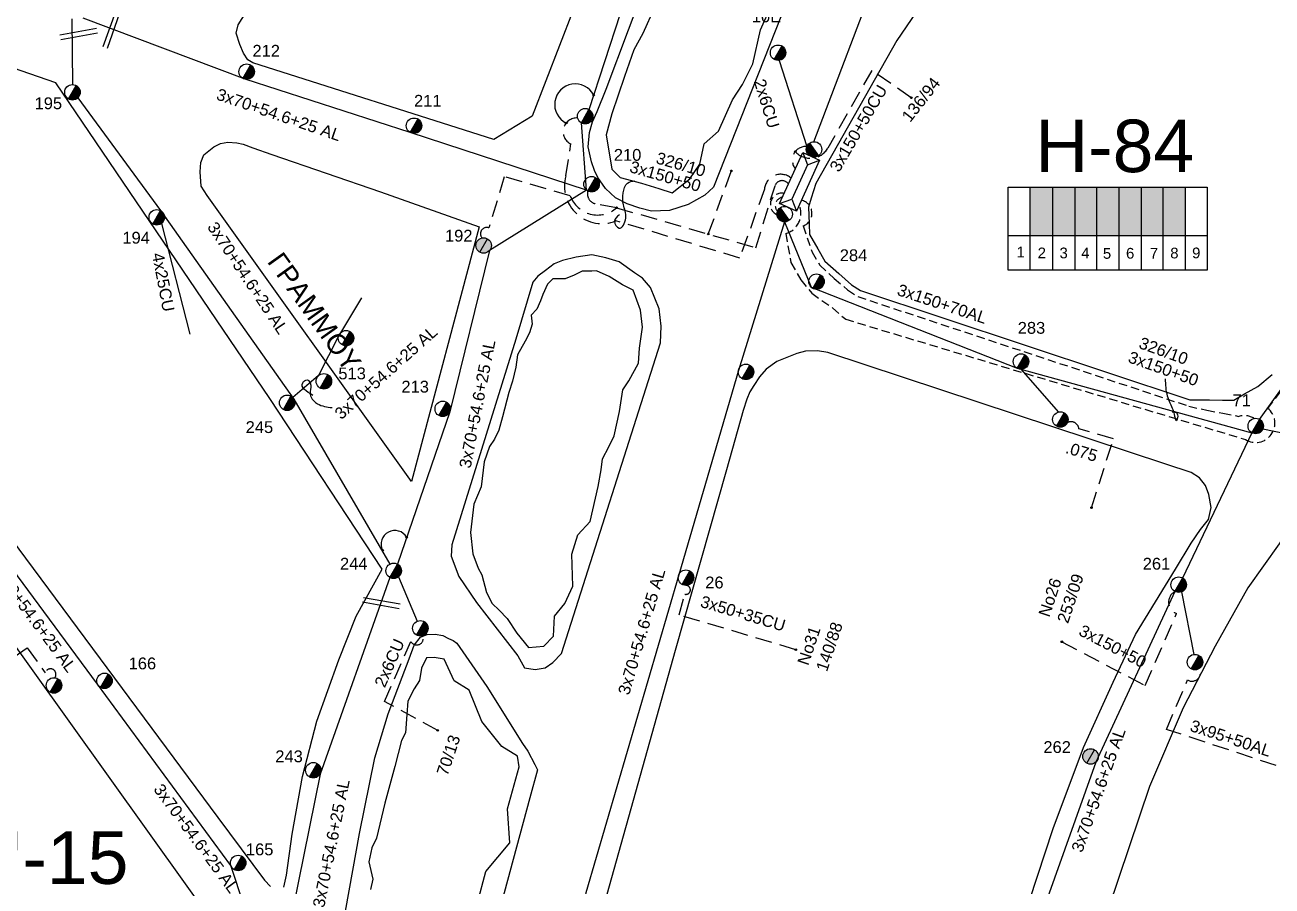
# Model space of a CAD drawing. Header units: millimetres. Extents: x 1421 to 11257, y 848 to 1896.
# Drawn here: x 9621.2 to 9811.2, y 1341.1 to 1472.3 of the extents above; entities that cross this region are included whole.
import ezdxf
from ezdxf.enums import TextEntityAlignment as Align

# ---------------------------------------------------------------- set-up
doc = ezdxf.new("R2010")
doc.units = ezdxf.units.MM
doc.linetypes.add('DASHED', pattern=[19.05, 12.7, -6.35])
for name, color, linetype, lineweight in [('2x6', 7, 'SYN_LINE', 30), ('3x150+50', 7, 'Continuous', 30), ('3x150+50 XLPE', 7, 'SYN_LINE', 30), ('3x150+70AL', 7, 'DASHED', 30), ('3x70+54.6+25 AL', 7, 'SYN_LINE', 30), ('3x95+50AL', 7, 'Continuous', 30), ('4x16', 7, 'Continuous', 30), ('4x25', 7, 'Continuous', 30), ('Άγνωστα', 7, 'Continuous', 30), ('Καλώδια ΧΤ   3x150+50CU', 7, 'DASHED', 30), ('Καλώδια ΧΤ   3x150AL+50CU', 7, 'DASHED', 30), ('Υπόγεια Καλώδια Δικτύου ΧΤ   .075', 7, 'DASHED', 30)]:
    doc.layers.add(name, color=color, linetype=linetype, lineweight=lineweight)
for name, color, linetype in [('3x50+35CU', 7, 'Continuous'), ('Pillar OTE', 7, 'Continuous'), ('TEXT ΚΑΛΩΔΙΩΝ', 7, 'Continuous'), ('Στύλος Ξύλινος', 7, 'Continuous'), ('Στύλος Ξύλινος @ 1', 7, 'Continuous'), ('Στύλος ΦΜ', 7, 'Continuous'), ('Στύλος ΦΜ @ 1', 7, 'Continuous'), ('Συνδέσεις', 7, 'Continuous'), ('Τομή', 7, 'Continuous'), ('Υποσταθμός εναέριος 2 στύλων', 7, 'Continuous'), ('Υποσταθμός πόλεως', 7, 'Continuous'), ('Υπόβαθρο ΔΕΗ', 7, 'Continuous')]:
    doc.layers.add(name, color=color, linetype=linetype)
doc.styles.add('arial', font='ARIAL.TTF', dxfattribs={"height": 3})
doc.styles.get("Standard").update_dxf_attribs({"font": 'ARIAL.TTF', "height": 1.8})
doc.linetypes.add('SYN_LINE', pattern='A,0.5,-0.0001,["/\\/\\/\\/",Standard,S=0.1,R=0,X=0,Y=-0.05],-0.25', length=0.7501)

# ---------------------------------------------------------------- blocks, each defined once
blk = doc.blocks.new('ΥΠΑΡΧΩΝ ΤΣΙΜΕΝΤΕΝΙΟΣ ΣΤΥΛΟΣ')
at = {"layer": 'Στύλος ΦΜ'}
blk.add_hatch(color=7, dxfattribs=at).paths.add_polyline_path([(-1.29, -2.28, 0.574793), (2.62, 0, 0.268822), (1.3, 2.27)])
at = {"layer": 'Στύλος ΦΜ', "color": 7}
blk.add_line((-1.29, -2.28), (1.3, 2.27), dxfattribs=at)
blk.add_circle((0, 0), 2.62, dxfattribs=at)
at = {"layer": 'Στύλος ΦΜ', "flags": 4}
for tag, p in [('ΑΡΙΘΜΟΣ', (-4.68, 8.05)), ('ΤΥΠΟΣ', (-4.91, 3.03))]:
    blk.add_attdef(tag, p, '', height=4, dxfattribs=at)
blk = doc.blocks.new('ΥΠΑΡΧΩΝ ΞΥΛΙΝΟΣ ΣΤΥΛΟΣ')
at = {"layer": 'Στύλος Ξύλινος'}
h = blk.add_hatch(color=7, dxfattribs=at)
h.paths.add_polyline_path([(-2.62, 0, 0.270008), (-1.29, -2.28), (1.3, 2.27, 0.576266)])
h.paths.add_polyline_path([(-1.29, -2.28, 0.574793), (2.62, 0, 0.268822), (1.3, 2.27)])
at = {"layer": 'Στύλος Ξύλινος', "color": 7}
blk.add_line((-1.29, -2.28), (1.3, 2.27), dxfattribs=at)
blk.add_circle((0, 0), 2.62, dxfattribs=at)
at = {"layer": 'Στύλος Ξύλινος', "color": 1, "flags": 4}
for tag, p in [('ΑΡΙΘΜΟΣ', (-4.91, 8.6)), ('ΤΥΠΟΣ', (-4.85, 3.39))]:
    blk.add_attdef(tag, p, '', height=4, dxfattribs=at)
blk = doc.blocks.new('ΥΠΟΣΤΑΘΜΟΣ ΕΝΑΕΡΙΟΣ ΕΠΙ 2 ΣΤΥΛΩΝ')
at = {"layer": 'Υποσταθμός εναέριος 2 στύλων', "linetype": 'Continuous'}
for points in [[(-11.97, -2.11, 0.574793), (-8.45, -0.07, 0.268822), (-9.64, 1.98)], [(9.68, -2.15, 0.574793), (13.19, -0.1, 0.268822), (12.01, 1.95)]]:
    blk.add_hatch(color=256, dxfattribs=at).paths.add_polyline_path(points)
for p, q in [((-11.97, -2.11), (-9.64, 1.98)), ((9.68, -2.15), (12.01, 1.95))]:
    blk.add_line(p, q, dxfattribs=at)
for centre in [(-10.81, -0.07), (10.84, -0.1)]:
    blk.add_circle(centre, 2.36, dxfattribs=at)
at = {"layer": 'Υποσταθμός πόλεως', "linetype": 'Continuous', "ltscale": 40}
blk.add_lwpolyline([(-8.57, 2.82), (8.57, 2.82), (8.57, -2.82), (-8.57, -2.82)], close=True, dxfattribs=at)
for points in [[(-5.75, 0), (-8.57, 2.82)], [(-8.57, -2.82), (-5.75, 0)], [(-5.75, 0), (5.75, 0)], [(5.75, 0), (8.57, 2.82)], [(8.57, -2.82), (5.75, 0)]]:
    blk.add_lwpolyline(points, dxfattribs=at)
at = {"layer": 'Υποσταθμός εναέριος 2 στύλων', "ltscale": 40, "flags": 1}
for tag, p in [('ΜΕΤΑΣΧΗΜΑΤΙΣΜΟΣ', (14.09, 2.51)), ('ΙΣΧΥΣ', (14.07, -0.28)), ('ΑΡΙΘΜΟΣ', (14.19, -3))]:
    blk.add_attdef(tag, p, '', height=1.8, dxfattribs=at)
blk = doc.blocks.new('_ΣΥΝΔΕΣΗ')
at = {"layer": 'Συνδέσεις', "linetype": 'SYN_LINE', "ltscale": 40}
blk.add_hatch(color=256, dxfattribs=at).paths.add_polyline_path([(0.5, -0.01, 1), (-0.5, -0.01, 1)])
at = {"layer": 'Συνδέσεις'}
blk.add_circle((0, -0.01), 0.5, dxfattribs=at)
blk = doc.blocks.new('ΤΟΜΗ')
at = {"layer": 'Τομή', "ltscale": 40}
for p, q in [((11.33, -0.65), (-11.4, -0.65)), ((11.33, -3.42), (-11.4, -3.42))]:
    blk.add_line(p, q, dxfattribs=at)

msp = doc.modelspace()

# ---------------------------------------------------------------- hatches: boundary and pattern name
at = {"layer": 'Καλώδια ΧΤ   3x150AL+50CU', "linetype": 'DASHED', "lineweight": -3, "ltscale": 0.2}
h = msp.add_hatch(color=1, dxfattribs=at)
h.dxf.hatch_style = 1
h.paths.add_polyline_path([(9777.79, 1447.63), (9774.35, 1447.63), (9774.35, 1440.27), (9777.79, 1440.26)])
h = msp.add_hatch(color=6, dxfattribs=at)
h.dxf.hatch_style = 1
h.paths.add_polyline_path([(9777.79, 1440.26), (9781.23, 1440.26), (9781.23, 1447.63), (9777.79, 1447.63)])
h = msp.add_hatch(color=30, dxfattribs=at)
h.dxf.hatch_style = 1
h.paths.add_polyline_path([(9784.52, 1447.63), (9781.23, 1447.63), (9781.23, 1440.26), (9784.52, 1440.26)])
h = msp.add_hatch(color=27, dxfattribs=at)
h.dxf.hatch_style = 1
h.paths.add_polyline_path([(9787.91, 1447.63), (9784.52, 1447.63), (9784.52, 1440.26), (9787.91, 1440.25)])
h = msp.add_hatch(color=151, dxfattribs=at)
h.dxf.hatch_style = 1
h.paths.add_polyline_path([(9787.91, 1440.25), (9791.31, 1440.25), (9791.31, 1447.63), (9787.91, 1447.63)])
h = msp.add_hatch(color=62, dxfattribs=at)
h.dxf.hatch_style = 1
h.paths.add_polyline_path([(9791.31, 1440.25), (9794.7, 1440.25), (9794.7, 1447.63), (9791.31, 1447.63)])
h = msp.add_hatch(color=133, dxfattribs=at)
h.dxf.hatch_style = 1
h.paths.add_polyline_path([(9794.64, 1440.25), (9798.04, 1440.25), (9798.04, 1447.63), (9794.64, 1447.63)])

# ---------------------------------------------------------------- linework, layer by layer
at = {"layer": '2x6', "color": 27, "linetype": 'DASHED', "lineweight": -3, "ltscale": 0.2}
msp.add_lwpolyline([(9684.07, 1364.86), (9675.94, 1369.25), (9679.99, 1378.38, 0.907263), (9681.83, 1379.2, -28.430505)], format="xyb", dxfattribs=at)
at = {"layer": '3x150+50', "color": 133, "linetype": 'DASHED', "lineweight": -3, "ltscale": 0.1}
msp.add_lwpolyline([(9739.17, 1444.9, -0.446043), (9737.11, 1440.54), (9737.89, 1436.13), (9739.43, 1433.48), (9741.07, 1431.45), (9744.24, 1429.22), (9746.24, 1427.49), (9807.15, 1409.17), (9807.15, 1409.17), (9807.15, 1409.17, 0.94638), (9810.55, 1413.92), (9849.23, 1463)], format="xyb", dxfattribs=at)
at = {"layer": '3x150+50', "color": 27, "linetype": 'DASHED', "lineweight": -3, "ltscale": 0.2}
msp.add_lwpolyline([(9725.31, 1440.46), (9728.81, 1450.1)], dxfattribs=at)
for points in [[(9711.34, 1444.48), (9732.53, 1438.39), (9735.48, 1447.83, -0.652211), (9737.51, 1448.05, -0.374453)], [(9711.34, 1444.48), (9708.17, 1445.06, -0.440321), (9706.94, 1447.04, -0.487784)]]:
    msp.add_lwpolyline(points, format="xyb", dxfattribs=at)
at = {"layer": '3x150+50', "color": 30, "linetype": 'DASHED', "lineweight": -3, "ltscale": 0.2}
msp.add_lwpolyline([(9779.19, 1378.36), (9791.9, 1371.69), (9796.68, 1382.66, -0.646271), (9796.41, 1386.02, 2.281149)], format="xyb", dxfattribs=at)
at = {"layer": '3x150+50', "color": 1, "linetype": 'DASHED', "lineweight": -3, "ltscale": 0.1}
msp.add_arc((9736.47, 1444.98), 1.71, 76.425, 245.7239, dxfattribs=at)
at = {"layer": '3x150+50', "color": 30, "linetype": 'DASHED', "lineweight": -3, "ltscale": 0.1}
msp.add_arc((9736.84, 1444.79), 1.32, 99.5134, 220.8111, dxfattribs=at)
at = {"layer": '3x150+50 XLPE', "color": 62, "linetype": 'DASHED', "lineweight": -3, "ltscale": 0.2}
msp.add_lwpolyline([(9737.94, 1449, 0.598105), (9733.85, 1447.32), (9730.11, 1436.82), (9711.24, 1442.48, -0.623667), (9703.61, 1449.33), (9704.35, 1454.19, -0.814154), (9705.39, 1458.16, -4.828455)], format="xyb", dxfattribs=at)
at = {"layer": '3x150+50 XLPE', "color": 27, "linetype": 'DASHED', "lineweight": -3, "ltscale": 0.2}
msp.add_lwpolyline([(9711.34, 1444.48, -0.532643), (9704.28, 1446.29), (9694.21, 1449.2), (9691.88, 1441.4, 0.791106), (9690.83, 1439.88, -19.383683)], format="xyb", dxfattribs=at)
at = {"layer": '3x150+70AL', "color": 151, "linetype": 'DASHED', "lineweight": -3, "ltscale": 0.1}
msp.add_lwpolyline([(9739.49, 1445.6, -0.765193), (9739.75, 1441.72), (9741.13, 1437.72), (9742.29, 1435.72), (9744.51, 1433.7), (9746.54, 1431.95), (9748.09, 1430.94), (9798.54, 1414.25), (9801.27, 1413.62), (9803.73, 1413.17), (9806.16, 1412.7, -0.208783), (9808.5, 1412.38)], format="xyb", dxfattribs=at)
at = {"layer": '3x150+70AL', "color": 6, "linetype": 'DASHED', "lineweight": -3, "ltscale": 0.2}
msp.add_arc((9740.18, 1451.73), 2.08, 85.5275, 219.8112, dxfattribs=at)
at = {"layer": '3x50+35CU', "color": 1, "linetype": 'DASHED', "lineweight": -3, "ltscale": 0.2}
msp.add_lwpolyline([(9738.64, 1377.15), (9720.85, 1382.45), (9721.74, 1385.6, 1.104917), (9721.91, 1386.95, -2.947689)], format="xyb", dxfattribs=at)
at = {"layer": '3x70+54.6+25 AL', "color": 62, "linetype": 'SYN_LINE', "lineweight": -3, "ltscale": 15}
msp.add_lwpolyline([(9707.13, 1459.44), (9714.29, 1481.42), (9725.95, 1504.72)], dxfattribs=at)
at = {"layer": '3x70+54.6+25 AL', "color": 6, "lineweight": -3, "ltscale": 15}
for points in [[(9741.4, 1454.53), (9751.68, 1481.71)], [(9736.11, 1466.92), (9740.34, 1453.81)]]:
    msp.add_lwpolyline(points, dxfattribs=at)
at = {"layer": '3x70+54.6+25 AL', "color": 27, "linetype": 'SYN_LINE', "lineweight": -3, "ltscale": 11}
msp.add_lwpolyline([(9628.31, 1473.26), (9628.4, 1463.24)], dxfattribs=at)
at = {"layer": '3x70+54.6+25 AL', "color": 27, "linetype": 'SYN_LINE', "lineweight": -3, "ltscale": 15}
for points in [[(9706.76, 1447.17), (9679.89, 1455.95), (9654.75, 1464.04), (9630.03, 1473.35)], [(9629.21, 1461.2), (9641.85, 1444.04), (9662.17, 1415.33), (9676.78, 1390.19)], [(9706.76, 1447.17), (9691.95, 1437.95), (9685.94, 1413.41), (9677.96, 1390.19)]]:
    msp.add_lwpolyline(points, dxfattribs=at)
at = {"layer": '3x70+54.6+25 AL', "color": 30, "lineweight": -3, "ltscale": 15}
for points in [[(9809.31, 1412.24), (9823.72, 1432.32), (9841.18, 1455.05), (9853.88, 1470.97), (9856.4, 1462.81)], [(9740.98, 1432.37), (9740.98, 1432.37), (9772.38, 1420.02), (9808.15, 1410.2), (9797.58, 1388.07)], [(9796.41, 1386.02), (9784.36, 1360.02), (9774.9, 1333.52)]]:
    msp.add_lwpolyline(points, dxfattribs=at)
at = {"layer": '3x70+54.6+25 AL', "color": 27, "linetype": 'SYN_LINE', "lineweight": -3, "ltscale": 10}
msp.add_lwpolyline([(9706.76, 1447.17), (9705.96, 1457.39)], dxfattribs=at)
at = {"layer": '3x70+54.6+25 AL', "color": 1, "lineweight": -3, "ltscale": 15}
msp.add_lwpolyline([(9736.9, 1442.33), (9729.9, 1419.69), (9720.8, 1388.55), (9706.65, 1340.13), (9696.09, 1295.4)], dxfattribs=at)
at = {"layer": '3x70+54.6+25 AL', "color": 30, "lineweight": -3, "ltscale": 10}
for points in [[(9736.9, 1442.33), (9740.98, 1432.37)], [(9772.93, 1419.87), (9778.66, 1413.36)], [(9797.4, 1385.95), (9799.3, 1376.42)]]:
    msp.add_lwpolyline(points, dxfattribs=at)
at = {"layer": '3x70+54.6+25 AL', "color": 27, "linetype": 'SYN_LINE', "lineweight": -3, "ltscale": 6}
msp.add_lwpolyline([(9672.47, 1430.77), (9668.97, 1424.92), (9665.93, 1418.91), (9662, 1415.57)], dxfattribs=at)
at = {"layer": '3x70+54.6+25 AL', "color": 206, "linetype": 'SYN_LINE', "lineweight": -3, "ltscale": 15}
msp.add_lwpolyline([(9658.67, 1325.71), (9652.55, 1344.28), (9632.22, 1371.92), (9611.11, 1400.42), (9595.98, 1422.69)], dxfattribs=at)
at = {"layer": '3x70+54.6+25 AL', "color": 151, "linetype": 'SYN_LINE', "lineweight": -3, "ltscale": 15}
msp.add_lwpolyline([(9809.82, 1410.78), (9821.37, 1408.43), (9837.09, 1401.58), (9859.06, 1391.36), (9879.92, 1382.26), (9861.97, 1348.17), (9846.04, 1318.92), (9829.07, 1287.58), (9809.55, 1253.31), (9792.9, 1224.99)], dxfattribs=at)
at = {"layer": '3x70+54.6+25 AL', "color": 30, "linetype": 'SYN_LINE', "lineweight": -3, "ltscale": 15}
msp.add_lwpolyline([(9676.79, 1388.15), (9666.14, 1358.19), (9659.57, 1325.59)], dxfattribs=at)
at = {"layer": '3x70+54.6+25 AL', "color": 27, "linetype": 'SYN_LINE', "lineweight": -3, "ltscale": 8}
msp.add_lwpolyline([(9678.1, 1388.25), (9680.94, 1381.49)], dxfattribs=at)
at = {"layer": '3x95+50AL', "color": 30, "linetype": 'DASHED', "lineweight": -3, "ltscale": 0.2}
msp.add_lwpolyline([(9811.86, 1359.49), (9795.12, 1365.01), (9798.34, 1372.54, 0.768622), (9800.15, 1374.29, -4.37436)], format="xyb", dxfattribs=at)
at = {"layer": '4x16', "color": 206, "linetype": 'DASHED', "lineweight": -3, "ltscale": 0.2}
msp.add_lwpolyline([(9610.11, 1369.61), (9621.53, 1377.43), (9624.26, 1373.62, -1.243597), (9625.71, 1372.87, 6.484801)], format="xyb", dxfattribs=at)
at = {"layer": '4x25', "color": 27, "linetype": 'SYN_LINE', "lineweight": -3, "ltscale": 15}
msp.add_lwpolyline([(9641.98, 1442.08), (9646.3, 1425.2)], dxfattribs=at)
at = {"layer": 'Pillar OTE', "lineweight": -3, "ltscale": 40}
for points in [[(9771.02, 1434.99), (9771.02, 1447.63), (9801.35, 1447.62), (9801.35, 1434.96), (9771.02, 1434.99)], [(9774.35, 1434.98), (9774.35, 1447.63)], [(9777.79, 1434.98), (9777.79, 1447.63)], [(9781.23, 1434.98), (9781.23, 1447.63)], [(9784.52, 1434.97), (9784.52, 1447.63)], [(9787.91, 1434.97), (9787.91, 1447.63)], [(9791.31, 1434.97), (9791.31, 1447.63)], [(9794.64, 1434.96), (9794.64, 1447.63)], [(9798.03, 1434.96), (9798.03, 1447.63)], [(9771.02, 1440.27), (9801.35, 1440.24)]]:
    msp.add_lwpolyline(points, dxfattribs=at)
at = {"layer": 'Καλώδια ΧΤ   3x150+50CU', "color": 6, "linetype": 'DASHED', "lineweight": -3, "ltscale": 0.2}
msp.add_lwpolyline([(9756.24, 1461.22), (9750.22, 1465.4), (9743.52, 1453.56, -0.516825), (9738.56, 1453.05, -0.411683)], format="xyb", dxfattribs=at)
at = {"layer": 'Υπόβαθρο ΔΕΗ', "lineweight": -3, "ltscale": 0.1}
for points in [[(9826.18, 1560.8), (9792.54, 1522.19), (9769.97, 1493.34), (9754.03, 1469.98), (9741.68, 1448.19), (9740.98, 1445.92), (9740.56, 1444.55), (9740.66, 1442.04), (9740.73, 1440.38), (9741.99, 1438.22), (9743.07, 1436.36), (9745.18, 1434.45), (9747.14, 1432.75), (9748.52, 1431.85), (9798.71, 1415.24), (9801.67, 1415.2), (9803.64, 1415.17), (9805.39, 1415.15), (9807.04, 1416.11), (9809.05, 1417.27), (9811.25, 1419.08)], [(9743.17, 1490.81), (9726.1, 1447.62), (9724.79, 1446.41), (9722.23, 1444.95), (9719.38, 1444.07), (9716.65, 1443.94), (9714.85, 1444.4), (9712.92, 1445.05), (9711.15, 1446), (9709.65, 1447.42), (9708.46, 1449.06), (9707.99, 1450.15), (9707.52, 1451.48), (9706.98, 1453.77), (9707.19, 1455.93), (9707.68, 1457.56), (9708.38, 1459.13), (9709.74, 1462.52), (9719.97, 1489.7)], [(9660.61, 1341), (9661.02, 1342.8), (9661.88, 1349.05), (9663.49, 1357.81), (9665.65, 1366.24), (9668.98, 1375.59), (9671.66, 1382.27), (9675.62, 1389.41), (9658.49, 1415.4), (9625.88, 1463.53), (9568.48, 1483.4)], [(9717.1, 1475), (9715.32, 1471.04), (9713.96, 1468.51), (9712.52, 1464.48), (9710.63, 1458.8), (9709.72, 1455.6), (9710.61, 1450.34), (9711.9, 1449.11), (9715.12, 1448.21), (9717.78, 1447.39), (9719.8, 1446.77), (9722.5, 1448.89), (9724.01, 1451.14), (9724.69, 1454.22), (9726.88, 1456.13), (9729, 1460.91), (9730.5, 1463.23), (9732.08, 1466.38), (9733.24, 1471.6), (9734.95, 1475.36)], [(9586.61, 1423.84), (9651.6, 1333.11)], [(9771.89, 1331.68), (9777.86, 1349.92), (9782.5, 1362.24), (9786.98, 1372.22), (9790.42, 1379.47), (9796.49, 1389.41), (9798.88, 1393.36), (9800.3, 1395.46), (9801.52, 1396.98), (9801.95, 1398.82), (9801.59, 1400.8), (9801.06, 1402.16), (9800.14, 1403.32), (9798.88, 1404.17), (9795.05, 1405.4), (9743.53, 1422.43), (9741.94, 1422.69), (9740.11, 1422.61), (9738.81, 1422.25), (9737.02, 1421.55), (9735.74, 1421.03), (9734.15, 1419.88), (9733.13, 1418.73), (9732.26, 1417.4), (9731.63, 1416.41), (9731.16, 1415.33), (9730.64, 1413.58), (9728.06, 1404.57), (9720.25, 1377.04), (9705.22, 1323.37)], [(9611.15, 1404.67), (9650.57, 1351.57), (9657.66, 1342.03), (9658.58, 1341.08)], [(9851.69, 1335.33), (9871.87, 1373.32), (9868.56, 1377.07), (9824.01, 1396.59), (9822.38, 1397.44), (9821.17, 1397.51), (9819.75, 1397.53), (9818.18, 1397.53), (9817.12, 1397.16), (9815.8, 1396.77), (9814.78, 1396.46), (9813.7, 1395.38), (9812.31, 1393.28), (9807.54, 1386.57), (9802.56, 1377.69), (9797.69, 1368.31), (9792.53, 1356.31), (9786.28, 1337.76)], [(9669.56, 1334.78), (9672.15, 1349.16), (9674.51, 1360.7), (9676.54, 1367.39), (9679.7, 1375.75), (9680.5, 1377.86), (9681.46, 1379.05), (9682.48, 1379.47), (9683.66, 1379.5), (9684.83, 1379.29), (9685.74, 1378.87), (9686.45, 1378.53), (9687.01, 1378.15), (9691.54, 1371.54), (9696.99, 1362.87), (9697.8, 1361.7), (9698.85, 1359.66), (9699.27, 1358.85), (9698.09, 1354.6), (9686.2, 1310.63)], [(9690.16, 1338.6), (9691.41, 1343.38), (9695.04, 1347.75), (9694.73, 1352.93), (9696.48, 1359.32), (9696.23, 1360.95), (9693.85, 1362.38), (9690.79, 1366.19), (9688.85, 1371), (9686.6, 1372.4), (9685.04, 1375.71), (9683.54, 1375.98), (9682.38, 1375.93), (9681.61, 1374.36), (9681.3, 1372.45), (9680.47, 1371.21), (9679.51, 1369.33), (9679.36, 1367.26), (9679.16, 1364.5), (9678.57, 1363.31), (9677.53, 1359.37), (9676.02, 1353.75), (9674.77, 1348.45), (9674.02, 1346.95), (9673.59, 1344.82), (9674.21, 1342.2), (9673.84, 1340.64)]]:
    msp.add_lwpolyline(points, dxfattribs=at)
for points in [[(9705.73, 1489.69), (9708.88, 1485.38), (9698.47, 1458.43), (9692.63, 1454.86), (9655.88, 1466.53), (9655.15, 1467.01), (9654.5, 1468.01), (9653.94, 1469.33), (9653.35, 1471.05), (9653.64, 1472.32), (9654.26, 1473.31), (9654.81, 1474.14), (9655.61, 1474.59)], [(9690.41, 1441.59), (9680.06, 1402.76), (9648.96, 1446.33), (9648.04, 1447.77), (9647.89, 1449.96), (9647.96, 1451.39), (9648.44, 1452.56), (9649.96, 1453.74), (9650.95, 1454.26), (9652.08, 1454.45), (9653.45, 1454.37), (9654.44, 1454.14), (9655.9, 1453.59), (9658.78, 1452.6), (9675.34, 1446.89)], [(9698.58, 1433.12), (9695.96, 1424.45), (9686.25, 1393.15), (9686.11, 1391.41), (9687.3, 1388.32), (9690, 1384.35), (9696.26, 1376.24), (9697.3, 1374.4), (9698.94, 1374.15), (9700.44, 1374.4), (9701.61, 1375.2), (9702.92, 1376.58), (9718.02, 1423.88), (9718.13, 1426.45), (9717.82, 1429.08), (9716.48, 1432.32), (9715.26, 1433.77), (9714.05, 1434.58), (9711.73, 1436.24), (9709.71, 1436.87), (9707.54, 1437.31), (9705.18, 1436.96), (9703.08, 1436.46), (9701.8, 1435.92), (9700.49, 1434.91), (9699.31, 1434.05)], [(9707.57, 1434.83), (9706.07, 1434.81), (9704.86, 1434.19), (9703.47, 1433.66), (9701.64, 1433.64), (9700.78, 1432.82), (9700.09, 1431.26), (9699.74, 1430.28), (9699.18, 1429.02), (9698.32, 1428.1), (9698.46, 1426.76), (9698.07, 1425.42), (9697.42, 1424.17), (9696.22, 1422.08), (9695.98, 1420.19), (9695.46, 1418.06), (9694.9, 1416.33), (9693.93, 1412.65), (9693.38, 1410.57), (9692.71, 1409.2), (9691.98, 1408.13), (9691.17, 1405.75), (9690.72, 1401.97), (9689.6, 1399.31), (9689.05, 1395.03), (9689.45, 1391.75), (9690.26, 1389.59), (9690.82, 1388.58), (9691.5, 1385.85), (9692.38, 1384.18), (9693.46, 1383.18), (9694.66, 1381.9), (9696.13, 1379.67), (9697.93, 1377.47), (9700.25, 1377.67), (9701.72, 1379.19), (9701.88, 1382.26), (9703.44, 1384.18), (9704.64, 1386.85), (9704.5, 1391.72), (9705.41, 1394.65), (9707.33, 1396.67), (9708.54, 1401.99), (9708.99, 1404.54), (9709.18, 1406.21), (9710.14, 1408.06), (9710.97, 1409.72), (9711.8, 1413.43), (9712.28, 1416.72), (9713.19, 1418.09), (9714.66, 1420.82), (9714.81, 1423.1), (9715.27, 1426.29), (9714.96, 1428.9), (9713.85, 1431.93), (9712.23, 1432.74), (9710.2, 1434.01), (9708.27, 1434.87)]]:
    msp.add_lwpolyline(points, close=True, dxfattribs=at)
at = {"layer": 'Υπόβαθρο ΔΕΗ', "lineweight": -3}
for centre, radius, start, end in [((9705.05, 1460.2), 3.15, 27.3593, 243.5969), ((9677.54, 1393.23), 2.08, 29.5068, 206.4522)]:
    msp.add_arc(centre, radius, start, end, dxfattribs=at)
at = {"layer": 'Υπόβαθρο ΔΕΗ', "lineweight": -3, "ltscale": 0.1}
for points in [[(9711.76, 1443.39), (9711.01, 1442.42), (9711.71, 1441.36), (9712.73, 1442.9), (9712.37, 1444.93), (9712.33, 1446.73), (9712.99, 1448.23), (9714.09, 1448.58)], [(9665.03, 1415.89), (9663.51, 1417.81), (9664.16, 1418.26), (9664.64, 1417.78), (9664.64, 1416.48), (9664.78, 1415.61), (9665.74, 1414.62), (9667.99, 1414.03)], [(9796.03, 1413.36), (9796.57, 1413.32), (9796.84, 1412.72), (9796.65, 1412.04), (9796.34, 1413.02), (9796.14, 1413.67), (9795.3, 1415.78), (9794.99, 1418.42)]]:
    msp.add_spline(points, degree=3, dxfattribs=at)
at = {"layer": 'Υπόγεια Καλώδια Δικτύου ΧΤ   .075', "color": 30, "linetype": 'DASHED', "lineweight": -3, "ltscale": 0.2}
msp.add_lwpolyline([(9783.7, 1398.77), (9787.03, 1409.25), (9781.77, 1410.82, 0.54154), (9780.03, 1411.73, -4.904566)], format="xyb", dxfattribs=at)

# ---------------------------------------------------------------- block references
at = {"layer": 'Στύλος Ξύλινος @ 1', "lineweight": -3, "ltscale": 40}
ref = msp.add_blockref('ΥΠΑΡΧΩΝ ΞΥΛΙΝΟΣ ΣΤΥΛΟΣ', (9691.07, 1438.73), dxfattribs=dict(at, xscale=0.4499999999998181, yscale=0.4499999999998181, zscale=0.4499999999998181))
ref.add_attrib('ΑΡΙΘΜΟΣ', '192', (9685.18, 1439.32), dxfattribs={"layer": 'Στύλος Ξύλινος', "height": 1.8, "flags": 4})
ref = msp.add_blockref('ΥΠΑΡΧΩΝ ΞΥΛΙΝΟΣ ΣΤΥΛΟΣ', (9783.56, 1360.89), dxfattribs=dict(at, xscale=0.4499999999998181, yscale=0.4499999999998181, zscale=0.4499999999998181))
ref.add_attrib('ΑΡΙΘΜΟΣ', '262', (9776.37, 1361.42), dxfattribs={"layer": 'Στύλος Ξύλινος', "height": 1.8, "flags": 4})
at = {"layer": 'Στύλος ΦΜ @ 1', "color": 1, "lineweight": -3, "ltscale": 40}
ref = msp.add_blockref('ΥΠΑΡΧΩΝ ΤΣΙΜΕΝΤΕΝΙΟΣ ΣΤΥΛΟΣ', (9735.94, 1468.09), dxfattribs=dict(at, xscale=0.4499999999998181, yscale=0.4499999999998181, zscale=0.4499999999998181))
ref.add_attrib('ΤΥΠΟΣ', '10E', (9731.94, 1472.73), dxfattribs={"layer": 'Στύλος ΦΜ', "height": 1.8, "flags": 4})
ref = msp.add_blockref('ΥΠΑΡΧΩΝ ΤΣΙΜΕΝΤΕΝΙΟΣ ΣΤΥΛΟΣ', (9654.96, 1465.2), dxfattribs=dict(at, xscale=0.4499999999998181, yscale=0.4499999999998181, zscale=0.4499999999998181))
ref.add_attrib('ΑΡΙΘΜΟΣ', '212', (9655.84, 1467.49), dxfattribs={"layer": 'Στύλος ΦΜ', "height": 1.8, "flags": 4})
ref = msp.add_blockref('ΥΠΑΡΧΩΝ ΤΣΙΜΕΝΤΕΝΙΟΣ ΣΤΥΛΟΣ', (9628.41, 1462.07), dxfattribs=dict(at, xscale=0.4499999999998181, yscale=0.4499999999998181, zscale=0.4499999999998181))
ref.add_attrib('ΑΡΙΘΜΟΣ', '195', (9622.64, 1459.49), dxfattribs={"layer": 'Στύλος ΦΜ', "height": 1.8, "flags": 4})
ref = msp.add_blockref('ΥΠΑΡΧΩΝ ΤΣΙΜΕΝΤΕΝΙΟΣ ΣΤΥΛΟΣ', (9680.47, 1456.97), dxfattribs=dict(at, xscale=0.4499999999998181, yscale=0.4499999999998181, zscale=0.4499999999998181))
ref.add_attrib('ΑΡΙΘΜΟΣ', '211', (9680.46, 1459.87), dxfattribs={"layer": 'Στύλος ΦΜ', "height": 1.8, "flags": 4})
at = {"layer": 'Στύλος ΦΜ @ 1', "color": 1, "lineweight": -3, "ltscale": 40, "xscale": 0.4499999999998181, "yscale": 0.4499999999998181, "zscale": 0.4499999999998181}
for p in [(9706.54, 1458.42), (9670.1, 1424.61), (9731.05, 1419.47), (9778.96, 1412.22), (9681.43, 1380.41), (9799.47, 1375.26), (9625.59, 1371.71)]:
    msp.add_blockref('ΥΠΑΡΧΩΝ ΤΣΙΜΕΝΤΕΝΙΟΣ ΣΤΥΛΟΣ', p, dxfattribs=at)
at = {"layer": 'Στύλος ΦΜ @ 1', "color": 1, "lineweight": -3, "ltscale": 40}
ref = msp.add_blockref('ΥΠΑΡΧΩΝ ΤΣΙΜΕΝΤΕΝΙΟΣ ΣΤΥΛΟΣ', (9707.52, 1448.06), dxfattribs=dict(at, xscale=0.4499999999998181, yscale=0.4499999999998181, zscale=0.4499999999998181))
ref.add_attrib('ΑΡΙΘΜΟΣ', '210', (9710.91, 1451.63), dxfattribs={"layer": 'Στύλος ΦΜ', "height": 1.8, "flags": 4})
ref = msp.add_blockref('ΥΠΑΡΧΩΝ ΤΣΙΜΕΝΤΕΝΙΟΣ ΣΤΥΛΟΣ', (9641.26, 1443.02), dxfattribs=dict(at, xscale=0.4499999999998181, yscale=0.4499999999998181, zscale=0.4499999999998181))
ref.add_attrib('ΑΡΙΘΜΟΣ', '194', (9636.02, 1439.01), dxfattribs={"layer": 'Στύλος ΦΜ', "height": 1.8, "flags": 4})
ref = msp.add_blockref('ΥΠΑΡΧΩΝ ΤΣΙΜΕΝΤΕΝΙΟΣ ΣΤΥΛΟΣ', (9741.8, 1433.22), dxfattribs=dict(at, xscale=0.4499999999998181, yscale=0.4499999999998181, zscale=0.4499999999998181))
ref.add_attrib('ΑΡΙΘΜΟΣ', '284', (9745.34, 1436.34), dxfattribs={"layer": 'Στύλος ΦΜ', "height": 1.8, "flags": 4})
ref = msp.add_blockref('ΥΠΑΡΧΩΝ ΤΣΙΜΕΝΤΕΝΙΟΣ ΣΤΥΛΟΣ', (9772.96, 1421.05), dxfattribs=dict(at, xscale=0.4499999999998181, yscale=0.4499999999998181, zscale=0.4499999999998181))
ref.add_attrib('ΑΡΙΘΜΟΣ', '283', (9772.46, 1425.28), dxfattribs={"layer": 'Στύλος ΦΜ', "height": 1.8, "flags": 4})
ref = msp.add_blockref('ΥΠΑΡΧΩΝ ΤΣΙΜΕΝΤΕΝΙΟΣ ΣΤΥΛΟΣ', (9666.73, 1418.04), dxfattribs=dict(at, xscale=0.4499999999998181, yscale=0.4499999999998181, zscale=0.4499999999998181))
ref.add_attrib('ΑΡΙΘΜΟΣ', '513', (9668.93, 1418.34), dxfattribs={"layer": 'Στύλος ΦΜ', "height": 1.8, "flags": 4})
ref = msp.add_blockref('ΥΠΑΡΧΩΝ ΤΣΙΜΕΝΤΕΝΙΟΣ ΣΤΥΛΟΣ', (9684.84, 1413.84), dxfattribs=dict(at, xscale=0.4499999999998181, yscale=0.4499999999998181, zscale=0.4499999999998181))
ref.add_attrib('ΑΡΙΘΜΟΣ', '213', (9678.54, 1416.32), dxfattribs={"layer": 'Στύλος ΦΜ', "height": 1.8, "flags": 4})
ref = msp.add_blockref('ΥΠΑΡΧΩΝ ΤΣΙΜΕΝΤΕΝΙΟΣ ΣΤΥΛΟΣ', (9661.13, 1414.77), dxfattribs=dict(at, xscale=0.4499999999998181, yscale=0.4499999999998181, zscale=0.4499999999998181))
ref.add_attrib('ΑΡΙΘΜΟΣ', '245', (9654.8, 1410.16), dxfattribs={"layer": 'Στύλος ΦΜ', "height": 1.8, "flags": 4})
ref = msp.add_blockref('ΥΠΑΡΧΩΝ ΤΣΙΜΕΝΤΕΝΙΟΣ ΣΤΥΛΟΣ', (9808.73, 1411.22), dxfattribs=dict(at, xscale=0.4499999999998181, yscale=0.4499999999998181, zscale=0.4499999999998181))
ref.add_attrib('ΑΡΙΘΜΟΣ', '71', (9805.19, 1414.25), dxfattribs={"layer": 'Στύλος ΦΜ', "height": 1.8, "flags": 4})
ref = msp.add_blockref('ΥΠΑΡΧΩΝ ΤΣΙΜΕΝΤΕΝΙΟΣ ΣΤΥΛΟΣ', (9677.37, 1389.17), dxfattribs=dict(at, xscale=0.4499999999998181, yscale=0.4499999999998181, zscale=0.4499999999998181))
ref.add_attrib('ΑΡΙΘΜΟΣ', '244', (9669.18, 1389.35), dxfattribs={"layer": 'Στύλος ΦΜ', "height": 1.8, "flags": 4})
ref = msp.add_blockref('ΥΠΑΡΧΩΝ ΤΣΙΜΕΝΤΕΝΙΟΣ ΣΤΥΛΟΣ', (9796.99, 1387.05), dxfattribs=dict(at, xscale=0.4499999999998181, yscale=0.4499999999998181, zscale=0.4499999999998181))
ref.add_attrib('ΑΡΙΘΜΟΣ', '261', (9791.51, 1389.35), dxfattribs={"layer": 'Στύλος ΦΜ', "height": 1.8, "flags": 4})
ref = msp.add_blockref('ΥΠΑΡΧΩΝ ΤΣΙΜΕΝΤΕΝΙΟΣ ΣΤΥΛΟΣ', (9721.9, 1388.13), dxfattribs=dict(at, xscale=0.4499999999998181, yscale=0.4499999999998181, zscale=0.4499999999998181))
ref.add_attrib('ΤΥΠΟΣ', '26', (9724.84, 1386.49), dxfattribs={"layer": 'Στύλος ΦΜ', "height": 1.8, "flags": 4})
ref = msp.add_blockref('ΥΠΑΡΧΩΝ ΤΣΙΜΕΝΤΕΝΙΟΣ ΣΤΥΛΟΣ', (9633.29, 1372.41), dxfattribs=dict(at, xscale=0.4499999999998181, yscale=0.4499999999998181, zscale=0.4499999999998181))
ref.add_attrib('ΑΡΙΘΜΟΣ', '166', (9636.97, 1374.16), dxfattribs={"layer": 'Στύλος ΦΜ', "height": 1.8, "flags": 4})
ref = msp.add_blockref('ΥΠΑΡΧΩΝ ΤΣΙΜΕΝΤΕΝΙΟΣ ΣΤΥΛΟΣ', (9665.12, 1358.79), dxfattribs=dict(at, xscale=0.4499999999998181, yscale=0.4499999999998181, zscale=0.4499999999998181))
ref.add_attrib('ΑΡΙΘΜΟΣ', '243', (9659.32, 1360.01), dxfattribs={"layer": 'Στύλος ΦΜ', "height": 1.8, "flags": 4})
ref = msp.add_blockref('ΥΠΑΡΧΩΝ ΤΣΙΜΕΝΤΕΝΙΟΣ ΣΤΥΛΟΣ', (9653.66, 1344.66), dxfattribs=dict(at, xscale=0.4499999999998181, yscale=0.4499999999998181, zscale=0.4499999999998181))
ref.add_attrib('ΑΡΙΘΜΟΣ', '165', (9654.84, 1345.83), dxfattribs={"layer": 'Στύλος ΦΜ', "height": 1.8, "flags": 4})
at = {"layer": 'Συνδέσεις', "lineweight": -3, "xscale": 0.25, "yscale": 0.25, "zscale": 0.25}
for p in [(9707.85, 1461.65), (9756.24, 1461.23), (9703.65, 1457.38), (9738.56, 1453.05), (9728.81, 1450.1), (9711.34, 1444.48), (9725.31, 1440.47), (9783.7, 1398.78), (9679.35, 1394.26), (9675.68, 1392.3), (9779.19, 1378.36), (9738.64, 1377.15), (9684.07, 1364.86)]:
    msp.add_blockref('_ΣΥΝΔΕΣΗ', p, dxfattribs=at)
at = {"layer": 'Τομή', "lineweight": -3}
for p, xscale, yscale, zscale, rotation in [((9634.84, 1471.41), 0.2499999999999998, 0.2499999999999998, 0.2499999999999998, 250.2423229302375), ((9629.28, 1471.42), 0.2499999999999999, 0.2499999999999999, 0.2499999999999999, 10.3619436638334), ((9675.58, 1384.73), 0.2499999999999999, 0.2499999999999999, 0.2499999999999999, 349.9345397356103)]:
    msp.add_blockref('ΤΟΜΗ', p, dxfattribs=dict(at, xscale=xscale, yscale=yscale, zscale=zscale, rotation=rotation))
at = {"layer": 'Υποσταθμός εναέριος 2 στύλων', "lineweight": -3, "xscale": 0.4999999999999996, "yscale": 0.4999999999999996, "zscale": 0.4999999999999996, "rotation": 245.6181477756347}
msp.add_blockref('ΥΠΟΣΤΑΘΜΟΣ ΕΝΑΕΡΙΟΣ ΕΠΙ 2 ΣΤΥΛΩΝ', (9739.22, 1448.42), dxfattribs=at)

# ---------------------------------------------------------------- texts
at = {"lineweight": -3, "ltscale": 30, "char_height": 1.63, "width": 11.2573, "attachment_point": 1}
for s, insert in [('1', (9772.27, 1438.55)), ('2', (9775.5, 1438.41)), ('3', (9778.83, 1438.41)), ('4', (9782.14, 1438.41)), ('5', (9785.44, 1438.33)), ('6', (9788.96, 1438.36)), ('7', (9792.59, 1438.36)), ('8', (9795.7, 1438.39)), ('9', (9799.03, 1438.41))]:
    msp.add_mtext(s, dxfattribs=dict(at, insert=insert))
at = {"layer": 'TEXT ΚΑΛΩΔΙΩΝ', "lineweight": -3, "ltscale": 15, "style": 'arial'}
for s, rotation, p in [('3x70+54.6+25 AL', 341.1056, (9659.87, 1458.65)), ('3x70+54.6+25 AL', 303.6639, (9655.13, 1433.79)), ('3x70+54.6+25 AL', 41.6566, (9676.18, 1419.37)), ('3x70+54.6+25 AL', 78.9101, (9690.1, 1414.59)), ('.075', 343.3608, (9782.21, 1407.31)), ('3x70+54.6+25 AL', 306.5298, (9622.5, 1382.02)), ('3x70+54.6+25 AL', 70.3618, (9784.76, 1355.78)), ('3x95+50AL', 341.7508, (9804.92, 1363.67)), ('3x70+54.6+25 AL', 78.6118, (9667.84, 1347.65)), ('3x70+54.6+25 AL', 306.3249, (9647.28, 1348.41))]:
    msp.add_text(s, height=1.8, rotation=rotation, dxfattribs=at).set_placement(p, align=Align.MIDDLE_CENTER)
at = {"layer": 'TEXT ΚΑΛΩΔΙΩΝ', "lineweight": -3, "ltscale": 0.2, "style": 'arial'}
for s, rotation, p in [('4x25CU', 280.7775, (9642.26, 1433.14)), ('3x150+70AL', 341.689, (9760.96, 1429.84)), ('3x150+50', 340.394, (9794.67, 1419.97)), (' 3x70+54.6+25 AL', 73.7139, (9715.05, 1379.57)), ('3x50+35CU', 343.4027, (9730.6, 1382.67)), ('3x150+50', 332.3325, (9786.94, 1377.68)), ('2x6CU', 66.3796, (9676.72, 1375.13))]:
    msp.add_text(s, height=1.8, rotation=rotation, dxfattribs=at).set_placement(p, align=Align.MIDDLE_CENTER)
at = {"layer": 'TEXT ΚΑΛΩΔΙΩΝ', "lineweight": -3, "ltscale": 0.2, "char_height": 1.8, "width": 18.6352, "attachment_point": 1, "style": 'arial'}
for s, insert, rotation in [('2x6CU', (9733.94, 1464.28), 287.1322), ('3x150+50CU', (9743.68, 1450.67), 59.7126), ('3x150+50', (9713.67, 1451.67), 344)]:
    msp.add_mtext(s, dxfattribs=dict(at, insert=insert, rotation=rotation))
at = {"layer": 'Άγνωστα', "lineweight": -3, "ltscale": 0.2, "char_height": 1.8, "width": 18.6352, "attachment_point": 1, "style": 'arial'}
for s, insert, rotation in [('136/94', (9754.64, 1458.48), 52), ('326/10', (9717.69, 1453.01), 344), ('326/10', (9791.39, 1424.84), 339.9815), ('No26\\P253/09', (9775.56, 1382.56), 71.4808), ('No31\\P140/88', (9738.83, 1375.21), 71.4808), ('70/13', (9683.85, 1358.39), 71.4808)]:
    msp.add_mtext(s, dxfattribs=dict(at, insert=insert, rotation=rotation))
at = {"layer": 'Υπόβαθρο ΔΕΗ', "lineweight": -3, "ltscale": 0.1, "style": 'arial'}
msp.add_text('ΓΡΑΜΜΟΥ', height=3, rotation=305.5228, dxfattribs=at).set_placement((9665.28, 1428.62), align=Align.MIDDLE_CENTER)
at = {"layer": 'Υπόβαθρο ΔΕΗ', "lineweight": -3, "char_height": 8, "width": 84.6573, "attachment_point": 1}
for s, insert in [('Η-84', (9775.13, 1457.9)), ('ΦΨ-15', (9602.54, 1349.47))]:
    msp.add_mtext(s, dxfattribs=dict(at, insert=insert))

doc.saveas('drawing.dxf')
